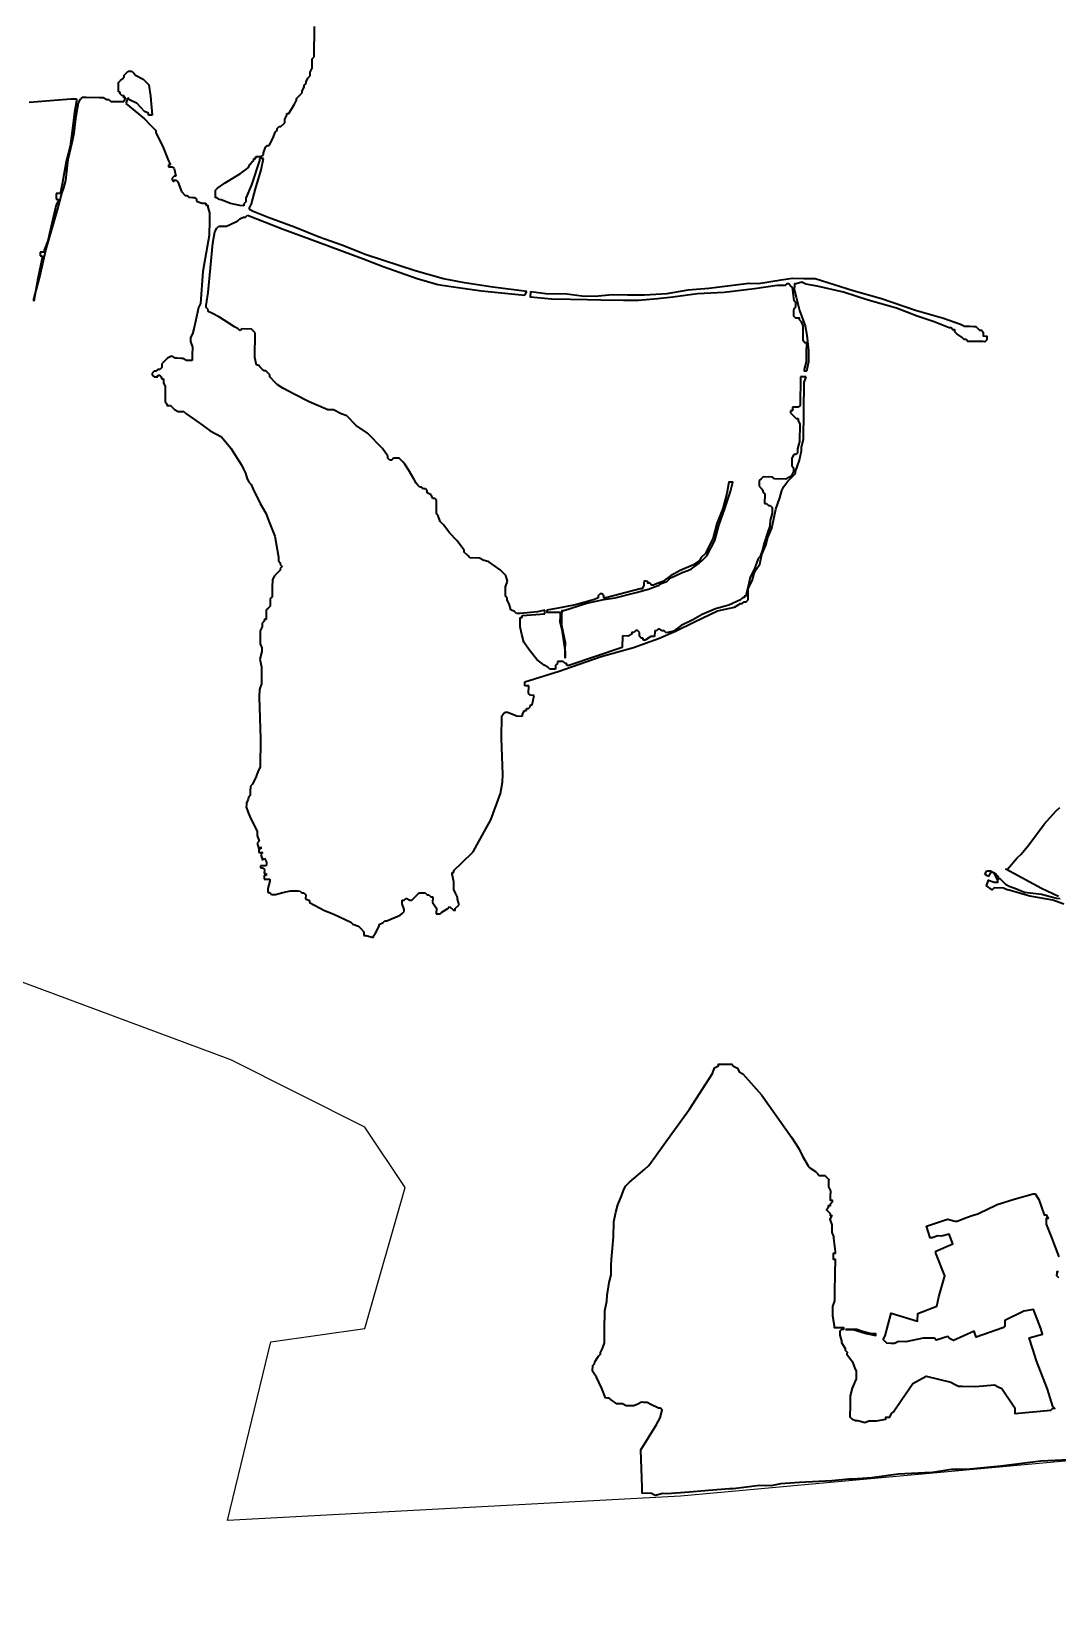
# Model space of a CAD drawing. Header units: metres. Extents: x 266208 to 280437, y 2124392 to 2131586.
# Drawn here: x 268657 to 270812, y 2125802 to 2129104 of the extents above; entities that cross this region are included whole.
import ezdxf

# ---------------------------------------------------------------- set-up
doc = ezdxf.new("R2010")
doc.units = ezdxf.units.M
doc.layers.add('HIGH TIDE LINE', color=7, linetype='Continuous', true_color=0xff00c5)
doc.layers.add('village', color=3, linetype='Continuous')

msp = doc.modelspace()

# ---------------------------------------------------------------- linework, layer by layer
at = {"layer": 'HIGH TIDE LINE', "lineweight": 35}
for p, q in [((269250.6, 2129050.1), (269251.5, 2129113.8)), ((269242.2, 2129018.4), (269246.3, 2129026.3)), ((269246.3, 2129026.3), (269246.6, 2129046.2)), ((269246.6, 2129046.2), (269250.6, 2129050.1)), ((268839.6, 2128988.4), (268839.7, 2128996.4)), ((268839.7, 2128996.4), (268843.7, 2129000.3)), ((268843.7, 2129000.3), (268847.7, 2129004.2)), ((268847.7, 2129004.2), (268851.8, 2129008.2)), ((268851.8, 2129012.1), (268859.9, 2129020)), ((268851.8, 2129008.2), (268851.8, 2129012.1)), ((268859.9, 2129020), (268863.9, 2129019.9)), ((268863.9, 2129019.9), (268867.9, 2129019.9)), ((268867.9, 2129019.9), (268871.8, 2129015.8)), ((268871.8, 2129015.8), (268875.7, 2129011.8)), ((268875.7, 2129011.8), (268891.5, 2129003.6)), ((268891.5, 2129003.6), (268895.5, 2128999.5)), ((268895.5, 2128999.5), (268899.4, 2128995.5)), ((268899.4, 2128995.5), (268903.3, 2128991.5)), ((269229.8, 2128990.7), (269233.9, 2128994.6)), ((269233.9, 2128998.6), (269238, 2129006.5)), ((269233.9, 2128994.6), (269233.9, 2128998.6)), ((269238, 2129006.5), (269242.1, 2129010.4)), ((269242.1, 2129010.4), (269242.2, 2129018.4)), ((268651.9, 2128955.3), (268695.8, 2128958.7)), ((268695.8, 2128958.7), (268739.6, 2128962)), ((268739.6, 2128962), (268743.6, 2128961.9)), ((268743.6, 2128961.9), (268747.6, 2128961.9)), ((268747.6, 2128961.9), (268751.6, 2128961.8)), ((268751.6, 2128961.8), (268751.5, 2128957.8)), ((268755.4, 2128953.8), (268759.5, 2128961.7)), ((268759.5, 2128961.7), (268763.6, 2128965.6)), ((268763.6, 2128965.6), (268771.5, 2128965.5)), ((268771.5, 2128965.5), (268799.4, 2128965.1)), ((268799.4, 2128965.1), (268807.4, 2128965)), ((268807.4, 2128965), (268815.3, 2128960.9)), ((268815.3, 2128960.9), (268819.2, 2128960.8)), ((268819.2, 2128960.8), (268823.2, 2128956.8)), ((268839.4, 2128980.5), (268839.5, 2128984.4)), ((268839.4, 2128976.5), (268839.4, 2128980.5)), ((268843.4, 2128976.4), (268839.4, 2128976.5)), ((268839.5, 2128984.4), (268839.6, 2128988.4)), ((268843.3, 2128972.4), (268843.4, 2128976.4)), ((268847.2, 2128968.4), (268843.3, 2128972.4)), ((268851.2, 2128968.3), (268847.2, 2128968.4)), ((268851, 2128956.4), (268855.1, 2128964.3)), ((268851.1, 2128964.4), (268851.2, 2128968.3)), ((268855.1, 2128964.3), (268851.1, 2128964.4)), ((268859.1, 2128964.2), (268855, 2128952.3)), ((268863, 2128960.2), (268859.1, 2128964.2)), ((268878.8, 2128952), (268863, 2128960.2)), ((268903.3, 2128991.5), (268906.9, 2128967.5)), ((268906.9, 2128967.5), (268910.3, 2128927.6)), ((269209.3, 2128951.2), (269213.4, 2128959.1)), ((269213.4, 2128959.1), (269213.5, 2128963)), ((269213.5, 2128963), (269217.5, 2128967)), ((269217.5, 2128967), (269221.6, 2128970.9)), ((269221.6, 2128970.9), (269225.6, 2128974.8)), ((269225.6, 2128974.8), (269225.7, 2128978.8)), ((269225.7, 2128978.8), (269229.8, 2128986.7)), ((269229.8, 2128986.7), (269229.8, 2128990.7)), ((268747.2, 2128934), (268742.6, 2128894.3)), ((268746.5, 2128890.2), (268751, 2128926)), ((268751.5, 2128957.8), (268747.2, 2128934)), ((268751, 2128926), (268755.4, 2128953.8)), ((268823.2, 2128956.8), (268839.1, 2128956.6)), ((268839.1, 2128956.6), (268843.1, 2128956.5)), ((268843.1, 2128956.5), (268847.1, 2128956.4)), ((268847.1, 2128956.4), (268851, 2128956.4)), ((268855, 2128952.3), (268874.6, 2128936.1)), ((268874.6, 2128936.1), (268894.3, 2128919.9)), ((268894.5, 2128935.8), (268878.8, 2128952)), ((268902.4, 2128931.7), (268894.5, 2128935.8)), ((268902.4, 2128927.8), (268902.4, 2128931.7)), ((268906.4, 2128927.7), (268902.4, 2128927.8)), ((268910.3, 2128927.6), (268906.4, 2128927.7)), ((269189, 2128919.6), (269193.1, 2128927.5)), ((269193.1, 2128927.5), (269193.1, 2128931.5)), ((269193.1, 2128931.5), (269197.1, 2128931.4)), ((269197.1, 2128931.4), (269209.3, 2128951.2)), ((268742.6, 2128894.3), (268738.2, 2128862.5)), ((268894.3, 2128919.9), (268906.1, 2128907.8)), ((268906.1, 2128907.8), (268910, 2128903.8)), ((268910, 2128903.8), (268917.8, 2128895.7)), ((268917.8, 2128895.7), (268917.8, 2128891.7)), ((269168.6, 2128892), (269172.7, 2128895.9)), ((269172.7, 2128899.9), (269176.8, 2128903.8)), ((269172.7, 2128895.9), (269172.7, 2128899.9)), ((269176.8, 2128903.8), (269180.8, 2128903.8)), ((269180.8, 2128903.8), (269188.8, 2128911.6)), ((269188.8, 2128911.6), (269189, 2128919.6)), ((268738.2, 2128862.5), (268729.7, 2128830.7)), ((268733.8, 2128834.6), (268742.3, 2128870.4)), ((268742.3, 2128870.4), (268746.5, 2128890.2)), ((268917.8, 2128891.7), (268933.2, 2128859.6)), ((268933.2, 2128859.6), (268944.8, 2128831.6)), ((269144.1, 2128848.6), (269148.3, 2128860.4)), ((269148.3, 2128860.4), (269152.3, 2128864.4)), ((269152.3, 2128864.4), (269156.3, 2128864.3)), ((269156.3, 2128864.3), (269164.5, 2128880.1)), ((269164.5, 2128880.1), (269168.6, 2128892)), ((268729.7, 2128830.7), (268721.1, 2128783.1)), ((268729.2, 2128790.9), (268733.8, 2128834.6)), ((268944.8, 2128831.6), (268948.6, 2128823.5)), ((269115.9, 2128825.1), (269119.9, 2128829)), ((269135.9, 2128832.7), (269119.2, 2128781.2)), ((269119.9, 2128829), (269124, 2128832.9)), ((269124, 2128832.9), (269124, 2128836.9)), ((269124, 2128836.9), (269128, 2128836.8)), ((269128, 2128836.8), (269128.1, 2128840.8)), ((269128.1, 2128840.8), (269140, 2128840.7)), ((269136, 2128836.7), (269135.9, 2128832.7)), ((269143.9, 2128836.6), (269136, 2128836.7)), ((269139.6, 2128812.8), (269143.9, 2128836.6)), ((269140, 2128840.7), (269144.1, 2128844.6)), ((269144.1, 2128844.6), (269144.1, 2128848.6)), ((268944.7, 2128823.6), (268944.6, 2128819.6)), ((268944.6, 2128819.6), (268952.6, 2128819.5)), ((268948.6, 2128823.5), (268944.7, 2128823.6)), ((268956.3, 2128799.5), (268952.2, 2128795.6)), ((268952.2, 2128795.6), (268952.2, 2128791.6)), ((268952.6, 2128819.5), (268956.5, 2128815.5)), ((268960.2, 2128799.5), (268956.3, 2128799.5)), ((268956.5, 2128815.5), (268960.2, 2128799.5)), ((269063.6, 2128786), (269095.7, 2128805.5)), ((269095.7, 2128805.5), (269111.8, 2128817.2)), ((269111.8, 2128817.2), (269115.9, 2128825.1)), ((269127.1, 2128773.1), (269139.6, 2128812.8)), ((268712.8, 2128763.3), (268708.8, 2128763.3)), ((268708.8, 2128763.3), (268708.8, 2128759.3)), ((268712.4, 2128731.4), (268720.8, 2128763.1)), ((268716.8, 2128763.2), (268712.8, 2128763.3)), ((268721.1, 2128783.1), (268716.8, 2128763.2)), ((268720.8, 2128763.1), (268724.9, 2128775)), ((268724.9, 2128775), (268729.2, 2128790.9)), ((268952.2, 2128791.6), (268956.1, 2128787.6)), ((268956.1, 2128787.6), (268956.1, 2128791.6)), ((268956.1, 2128791.6), (268960.1, 2128791.5)), ((268960.1, 2128791.5), (268964, 2128787.5)), ((268964, 2128787.5), (268971.7, 2128767.4)), ((268971.7, 2128767.4), (268979.6, 2128759.4)), ((269043.2, 2128754.5), (269043.4, 2128770.4)), ((269043.4, 2128770.4), (269047.5, 2128774.3)), ((269047.5, 2128774.3), (269063.6, 2128786)), ((269119.2, 2128781.2), (269106.9, 2128753.5)), ((269118.7, 2128741.4), (269127.1, 2128773.1)), ((268687.2, 2128644.2), (268712.4, 2128731.4)), ((268708.5, 2128739.4), (268700, 2128703.7)), ((268712.6, 2128747.3), (268708.5, 2128739.4)), ((268708.8, 2128759.3), (268708.7, 2128755.4)), ((268708.7, 2128755.4), (268708.7, 2128751.4)), ((268708.7, 2128751.4), (268712.6, 2128751.3)), ((268712.6, 2128751.3), (268712.6, 2128747.3)), ((268979.6, 2128759.4), (268983.5, 2128759.3)), ((268983.5, 2128759.3), (268987.5, 2128755.3)), ((268987.5, 2128755.3), (268995.4, 2128755.1)), ((268995.4, 2128755.1), (268999.4, 2128755.1)), ((268999.4, 2128755.1), (269003.3, 2128751.1)), ((269003.3, 2128751.1), (269003.3, 2128747.1)), ((269003.3, 2128747.1), (269015.2, 2128742.9)), ((269015.2, 2128742.9), (269019.1, 2128742.9)), ((269019.1, 2128742.9), (269023.1, 2128742.8)), ((269023.1, 2128742.8), (269023.1, 2128738.8)), ((269023.1, 2128738.8), (269027, 2128738.8)), ((269027, 2128738.8), (269027, 2128734.8)), ((269027, 2128734.8), (269030.8, 2128722.8)), ((269047.2, 2128754.4), (269043.2, 2128754.5)), ((269051.1, 2128750.4), (269047.2, 2128754.4)), ((269055.1, 2128750.3), (269051.1, 2128750.4)), ((269074.9, 2128742), (269055.1, 2128750.3)), ((269094.7, 2128737.8), (269074.9, 2128742)), ((269102.7, 2128737.7), (269094.7, 2128737.8)), ((269106.8, 2128745.6), (269102.7, 2128741.6)), ((269102.7, 2128741.6), (269102.7, 2128737.7)), ((269106.9, 2128753.5), (269106.8, 2128745.6)), ((269114.5, 2128729.5), (269114.6, 2128733.5)), ((269122.4, 2128725.4), (269114.5, 2128729.5)), ((269114.6, 2128733.5), (269118.7, 2128741.4)), ((268700, 2128703.7), (268691.5, 2128664)), ((269030.6, 2128706.8), (269030.1, 2128675)), ((269030.8, 2128722.8), (269030.6, 2128706.8)), ((269046.2, 2128690.7), (269050.3, 2128694.6)), ((269050.3, 2128694.6), (269066.2, 2128694.4)), ((269066.2, 2128694.4), (269074.2, 2128698.2)), ((269074.2, 2128698.2), (269090.3, 2128706)), ((269090.3, 2128706), (269094.3, 2128709.9)), ((269094.3, 2128709.9), (269102.3, 2128713.8)), ((269102.3, 2128713.8), (269106.3, 2128713.7)), ((269106.3, 2128713.7), (269110.3, 2128717.6)), ((269110.3, 2128717.6), (269185.6, 2128688.6)), ((269154.1, 2128713), (269122.4, 2128725.4)), ((269209.5, 2128692.3), (269154.1, 2128713)), ((268691.5, 2128664), (268683.2, 2128644.2)), ((269030.1, 2128675), (269021.4, 2128627.3)), ((269037.8, 2128658.9), (269042.1, 2128682.8)), ((269042.1, 2128682.8), (269046.2, 2128690.7)), ((269185.6, 2128688.6), (269241, 2128667.9)), ((269261, 2128671.6), (269209.5, 2128692.3)), ((269241, 2128667.9), (269351.9, 2128626.5)), ((269308.5, 2128655), (269261, 2128671.6)), ((268674.4, 2128588.6), (268687.2, 2128644.2)), ((268675.2, 2128640.4), (268675.1, 2128636.4)), ((268675.1, 2128636.4), (268675.1, 2128632.4)), ((268675.1, 2128632.4), (268679.1, 2128632.3)), ((268679.2, 2128640.3), (268675.2, 2128640.4)), ((268679, 2128628.3), (268678.9, 2128624.4)), ((268679.1, 2128632.3), (268679, 2128628.3)), ((268683.1, 2128640.2), (268679.2, 2128640.3)), ((268683.2, 2128644.2), (268683.1, 2128640.2)), ((269028.3, 2128555.5), (269037.8, 2128658.9)), ((269360, 2128634.3), (269308.5, 2128655)), ((269463, 2128601), (269360, 2128634.3)), ((268678.9, 2128624.4), (268670.4, 2128584.7)), ((269017, 2128599.5), (269012.1, 2128531.9)), ((269021.4, 2128627.3), (269017, 2128599.5)), ((269351.9, 2128626.5), (269395.5, 2128609.9)), ((269395.5, 2128609.9), (269431.1, 2128597.4)), ((269431.1, 2128597.4), (269466.8, 2128585)), ((269522.5, 2128584.2), (269463, 2128601)), ((268661.8, 2128541), (268674.4, 2128588.6)), ((268670.4, 2128584.7), (268666.1, 2128560.8)), ((269466.8, 2128585), (269510.4, 2128572.4)), ((269510.4, 2128572.4), (269538.2, 2128568)), ((269566.2, 2128575.6), (269522.5, 2128584.2)), ((269538.2, 2128568), (269601.8, 2128559.1)), ((269625.8, 2128566.7), (269566.2, 2128575.6)), ((269697.3, 2128557.7), (269625.8, 2128566.7)), ((268666.1, 2128560.8), (268661.7, 2128537)), ((268661.7, 2128537), (268661.8, 2128541)), ((269012.1, 2128531.9), (269008, 2128524)), ((269024, 2128527.7), (269028.3, 2128555.5)), ((269601.8, 2128559.1), (269693.2, 2128549.8)), ((269693.2, 2128549.8), (269697.3, 2128557.7)), ((269008, 2128524), (268999.4, 2128484.3)), ((269023.9, 2128523.7), (269024, 2128527.7)), ((269027.8, 2128519.7), (269023.9, 2128523.7)), ((269027.8, 2128515.7), (269027.8, 2128519.7)), ((269035.7, 2128511.6), (269027.8, 2128515.7)), ((269051.5, 2128503.4), (269035.7, 2128511.6)), ((269083, 2128483.1), (269051.5, 2128503.4)), ((268995.2, 2128468.4), (268991.1, 2128460.5)), ((268999.4, 2128484.3), (268995.2, 2128468.4)), ((269090.9, 2128479), (269083, 2128483.1)), ((269094.9, 2128474.9), (269090.9, 2128479)), ((269098.9, 2128478.8), (269094.9, 2128474.9)), ((269118.8, 2128478.5), (269098.9, 2128478.8)), ((269122.7, 2128474.5), (269118.8, 2128478.5)), ((269126.6, 2128470.5), (269122.7, 2128474.5)), ((269125.9, 2128418.7), (269126.6, 2128470.5)), ((268991.1, 2128460.5), (268991, 2128452.5)), ((268991, 2128452.5), (268994.8, 2128440.5)), ((268994.8, 2128440.5), (268994.6, 2128424.6)), ((268930.5, 2128397.7), (268926.4, 2128393.7)), ((268930.6, 2128405.6), (268930.5, 2128397.7)), ((268934.6, 2128409.6), (268930.6, 2128405.6)), ((268938.7, 2128413.5), (268934.6, 2128409.6)), ((268942.7, 2128417.4), (268938.7, 2128413.5)), ((268950.7, 2128421.3), (268942.7, 2128417.4)), ((268958.6, 2128417.2), (268950.7, 2128421.3)), ((268962.6, 2128417.1), (268958.6, 2128417.2)), ((268970.6, 2128417), (268962.6, 2128417.1)), ((268974.5, 2128416.9), (268970.6, 2128417)), ((268982.5, 2128412.8), (268974.5, 2128416.9)), ((268990.4, 2128412.7), (268982.5, 2128412.8)), ((268994.4, 2128412.7), (268990.4, 2128412.7)), ((268994.5, 2128416.6), (268994.4, 2128412.7)), ((268994.6, 2128424.6), (268994.5, 2128416.6)), ((269129.6, 2128402.7), (269125.9, 2128418.7)), ((269133.6, 2128402.7), (269129.6, 2128402.7)), ((269137.5, 2128398.6), (269133.6, 2128402.7)), ((269141.5, 2128394.6), (269137.5, 2128398.6)), ((268910.4, 2128386), (268910.3, 2128382)), ((268910.3, 2128382), (268914.3, 2128378)), ((268914.4, 2128389.9), (268910.4, 2128386)), ((268914.3, 2128378), (268918.2, 2128377.9)), ((268918.4, 2128389.9), (268914.4, 2128389.9)), ((268918.2, 2128377.9), (268922.2, 2128377.9)), ((268922.4, 2128393.8), (268918.4, 2128389.9)), ((268922.2, 2128377.9), (268922.3, 2128381.9)), ((268922.3, 2128381.9), (268926.3, 2128381.8)), ((268926.4, 2128393.7), (268922.4, 2128393.8)), ((268926.3, 2128381.8), (268930.2, 2128377.8)), ((268930.2, 2128377.8), (268930.1, 2128373.8)), ((268930.1, 2128373.8), (268934.1, 2128373.7)), ((268934.1, 2128373.7), (268934, 2128365.8)), ((268934, 2128365.8), (268937.8, 2128357.7)), ((269145.4, 2128390.5), (269141.5, 2128394.6)), ((269149.4, 2128390.5), (269145.4, 2128390.5)), ((269153.3, 2128386.4), (269149.4, 2128390.5)), ((269157.2, 2128382.4), (269153.3, 2128386.4)), ((269157.2, 2128378.4), (269157.2, 2128382.4)), ((269168.9, 2128366.3), (269157.2, 2128378.4)), ((269172.8, 2128362.3), (269168.9, 2128366.3)), ((270272.1, 2128378.1), (270271.2, 2128318.3)), ((270284, 2128377.9), (270272.1, 2128378.1)), ((270278.1, 2128246.5), (270279.9, 2128366)), ((270279.9, 2128366), (270284, 2128377.9)), ((268937.7, 2128345.8), (268937.4, 2128329.9)), ((268937.8, 2128357.7), (268937.7, 2128345.8)), ((269184.7, 2128354.1), (269172.8, 2128362.3)), ((269208.4, 2128341.8), (269184.7, 2128354.1)), ((269240, 2128325.4), (269208.4, 2128341.8)), ((268937.4, 2128329.9), (268937.4, 2128325.9)), ((268937.4, 2128325.9), (268941.3, 2128321.8)), ((268941.3, 2128321.8), (268941.2, 2128317.9)), ((268941.2, 2128317.9), (268949.2, 2128317.7)), ((268949.2, 2128317.7), (268957.1, 2128309.7)), ((268957.1, 2128309.7), (268965, 2128305.6)), ((268965, 2128305.6), (268968.9, 2128305.5)), ((268968.9, 2128305.5), (268976.9, 2128305.4)), ((268976.9, 2128305.4), (268980.8, 2128301.3)), ((268980.8, 2128301.3), (269004.5, 2128285.1)), ((269279.6, 2128308.9), (269240, 2128325.4)), ((269291.5, 2128308.8), (269279.6, 2128308.9)), ((269307.3, 2128300.6), (269291.5, 2128308.8)), ((269319.2, 2128296.4), (269307.3, 2128300.6)), ((270255.1, 2128306.6), (270251.1, 2128306.7)), ((270251.1, 2128306.7), (270251.1, 2128302.7)), ((270251.1, 2128302.7), (270255, 2128298.7)), ((270255, 2128298.7), (270258.9, 2128294.6)), ((270255.2, 2128314.6), (270255.1, 2128306.6)), ((270267.2, 2128314.4), (270255.2, 2128314.6)), ((270271.2, 2128318.3), (270267.2, 2128314.4)), ((269004.5, 2128285.1), (269016.3, 2128276.9)), ((269016.3, 2128276.9), (269032.1, 2128264.8)), ((269338.8, 2128276.2), (269319.2, 2128296.4)), ((269362.5, 2128259.9), (269338.8, 2128276.2)), ((270258.9, 2128294.6), (270262.9, 2128290.6)), ((270262.9, 2128290.6), (270266.8, 2128290.5)), ((270266.8, 2128290.5), (270266.8, 2128286.5)), ((270266.8, 2128286.5), (270270.6, 2128278.5)), ((270270.6, 2128278.5), (270270.1, 2128242.7)), ((269032.1, 2128264.8), (269055.8, 2128252.5)), ((269055.8, 2128252.5), (269075.3, 2128228.3)), ((269393.9, 2128227.6), (269362.5, 2128259.9)), ((270270.1, 2128242.7), (270265.9, 2128226.8)), ((270273.9, 2128230.7), (270278.1, 2128246.5)), ((269075.3, 2128228.3), (269098.7, 2128192.1)), ((269405.6, 2128211.5), (269393.9, 2128227.6)), ((269405.5, 2128207.5), (269405.6, 2128211.5)), ((269409.4, 2128203.5), (269405.5, 2128207.5)), ((269413.4, 2128203.4), (269409.4, 2128203.5)), ((269417.5, 2128207.3), (269413.4, 2128203.4)), ((269429.4, 2128207.2), (269417.5, 2128207.3)), ((269437.3, 2128199.1), (269429.4, 2128207.2)), ((269441.2, 2128195.1), (269437.3, 2128199.1)), ((270253.7, 2128207.1), (270253.4, 2128191.1)), ((270257.8, 2128215), (270253.7, 2128207.1)), ((270261.7, 2128214.9), (270257.8, 2128215)), ((270261.2, 2128179.1), (270269.5, 2128202.9)), ((270265.8, 2128218.8), (270261.7, 2128214.9)), ((270265.9, 2128226.8), (270265.8, 2128218.8)), ((270269.5, 2128202.9), (270273.8, 2128222.7)), ((270273.8, 2128222.7), (270273.9, 2128230.7)), ((269098.7, 2128192.1), (269102.5, 2128184.1)), ((269102.5, 2128184.1), (269106.4, 2128176.1)), ((269106.4, 2128176.1), (269110.2, 2128164)), ((269449, 2128183), (269441.2, 2128195.1)), ((269460.6, 2128162.9), (269449, 2128183)), ((270193.4, 2128168.1), (270189.3, 2128164.2)), ((270213.3, 2128167.8), (270193.4, 2128168.1)), ((270217.2, 2128163.8), (270213.3, 2128167.8)), ((270249.1, 2128167.3), (270241.1, 2128163.4)), ((270245, 2128159.4), (270261.2, 2128175.1)), ((270253.1, 2128171.2), (270249.1, 2128167.3)), ((270257.2, 2128179.1), (270253.1, 2128171.2)), ((270253.4, 2128191.1), (270257.4, 2128187.1)), ((270257.4, 2128187.1), (270257.2, 2128179.1)), ((270261.2, 2128175.1), (270261.2, 2128179.1)), ((269110.2, 2128164), (269114.1, 2128156)), ((269114.1, 2128156), (269118, 2128152)), ((269118, 2128152), (269121.9, 2128144)), ((269121.9, 2128144), (269137.3, 2128111.9)), ((269464.5, 2128154.9), (269460.6, 2128162.9)), ((269468.4, 2128150.8), (269464.5, 2128154.9)), ((269472.3, 2128146.8), (269468.4, 2128150.8)), ((269476.3, 2128146.7), (269472.3, 2128146.8)), ((269480.2, 2128142.7), (269476.3, 2128146.7)), ((269484.2, 2128142.7), (269480.2, 2128142.7)), ((269488.1, 2128138.6), (269484.2, 2128142.7)), ((269488.1, 2128134.6), (269488.1, 2128138.6)), ((269496, 2128130.5), (269488.1, 2128134.6)), ((270185.3, 2128160.3), (270185.1, 2128148.3)), ((270185.1, 2128148.3), (270189, 2128144.3)), ((270189.3, 2128164.2), (270185.3, 2128160.3)), ((270189, 2128144.3), (270193, 2128140.3)), ((270193, 2128140.3), (270192.9, 2128136.3)), ((270192.9, 2128136.3), (270196.8, 2128132.2)), ((270241.1, 2128163.4), (270217.2, 2128163.8)), ((270228.6, 2128123.8), (270232.8, 2128139.7)), ((270232.8, 2128139.7), (270236.9, 2128147.6)), ((270236.9, 2128147.6), (270245, 2128159.4)), ((269137.3, 2128111.9), (269149, 2128091.8)), ((269499.8, 2128122.5), (269496, 2128130.5)), ((269503.8, 2128122.5), (269499.8, 2128122.5)), ((269507.7, 2128118.4), (269503.8, 2128122.5)), ((269507.3, 2128090.5), (269507.7, 2128118.4)), ((270196.8, 2128132.2), (270196.5, 2128112.3)), ((270196.5, 2128112.3), (270200.5, 2128112.3)), ((270200.5, 2128112.3), (270204.4, 2128108.2)), ((270204.4, 2128108.2), (270208.4, 2128108.2)), ((270208.4, 2128108.2), (270212.3, 2128104.1)), ((270212.3, 2128104.1), (270212.2, 2128092.2)), ((270220.2, 2128100), (270228.6, 2128123.8)), ((269149, 2128091.8), (269156.7, 2128071.8)), ((269156.7, 2128071.8), (269168.2, 2128043.7)), ((269511.3, 2128086.5), (269507.3, 2128090.5)), ((269515.1, 2128074.5), (269511.3, 2128086.5)), ((269522.9, 2128066.4), (269515.1, 2128074.5)), ((270208, 2128076.3), (270207.8, 2128064.4)), ((270212.2, 2128092.2), (270208, 2128076.3)), ((270211.7, 2128060.3), (270216, 2128080.2)), ((270216, 2128080.2), (270220.2, 2128100)), ((269168.2, 2128043.7), (269175.5, 2127999.8)), ((269534.6, 2128050.3), (269522.9, 2128066.4)), ((269550.3, 2128034.2), (269534.6, 2128050.3)), ((269565.9, 2128014), (269550.3, 2128034.2)), ((270203.6, 2128052.5), (270195.3, 2128028.7)), ((270199.2, 2128024.7), (270203.4, 2128040.5)), ((270203.4, 2128040.5), (270211.7, 2128060.3)), ((270207.8, 2128064.4), (270203.6, 2128052.5)), ((269565.9, 2128010), (269565.9, 2128014)), ((269573.7, 2128002), (269565.9, 2128010)), ((269577.7, 2127997.9), (269573.7, 2128002)), ((270186.7, 2127985), (270191, 2128004.9)), ((270191.1, 2128012.8), (270186.9, 2128001)), ((270191, 2128004.9), (270199.2, 2128024.7)), ((270195.3, 2128028.7), (270191.1, 2128012.8)), ((269175, 2127968), (269171, 2127964)), ((269179.1, 2127971.9), (269175, 2127968)), ((269175.5, 2127999.8), (269175.4, 2127991.8)), ((269175.4, 2127991.8), (269179.3, 2127987.8)), ((269183.2, 2127979.8), (269179.1, 2127975.9)), ((269179.1, 2127975.9), (269179.1, 2127971.9)), ((269179.3, 2127987.8), (269179.3, 2127983.8)), ((269179.3, 2127983.8), (269183.2, 2127979.8)), ((269597.6, 2127997.6), (269577.7, 2127997.9)), ((269605.5, 2127993.5), (269597.6, 2127997.6)), ((269617.4, 2127989.4), (269605.5, 2127993.5)), ((269641, 2127973.1), (269617.4, 2127989.4)), ((269648.9, 2127965), (269641, 2127973.1)), ((270174.6, 2127973.3), (270166.4, 2127957.4)), ((270174.5, 2127965.3), (270178.6, 2127973.2)), ((270178.7, 2127985.1), (270174.6, 2127973.3)), ((270178.6, 2127973.2), (270186.7, 2127985)), ((270182.9, 2127997), (270178.7, 2127985.1)), ((270186.9, 2128001), (270182.9, 2127997)), ((269162.7, 2127940.3), (269162.5, 2127924.3)), ((269162.8, 2127948.2), (269162.7, 2127940.3)), ((269162.9, 2127952.2), (269162.8, 2127948.2)), ((269167, 2127960.1), (269162.9, 2127952.2)), ((269171, 2127964), (269167, 2127960.1)), ((269652.8, 2127961), (269648.9, 2127965)), ((269652.1, 2127917.2), (269652.4, 2127937.1)), ((269652.4, 2127937.1), (269656.6, 2127949)), ((269656.6, 2127949), (269652.8, 2127961)), ((270162.1, 2127937.6), (270157.9, 2127921.7)), ((270166.4, 2127957.4), (270162.1, 2127937.6)), ((270162.1, 2127933.6), (270170.3, 2127949.4)), ((270170.3, 2127949.4), (270174.5, 2127965.3)), ((269158.2, 2127904.5), (269158.1, 2127900.5)), ((269158.3, 2127912.4), (269158.2, 2127908.5)), ((269158.2, 2127908.5), (269158.2, 2127904.5)), ((269162.3, 2127916.4), (269158.3, 2127912.4)), ((269162.5, 2127924.3), (269162.3, 2127916.4)), ((269656.1, 2127913.1), (269652.1, 2127917.2)), ((269656, 2127909.2), (269656.1, 2127913.1)), ((269659.9, 2127901.1), (269656, 2127909.2)), ((270145.8, 2127910), (270121.7, 2127898.4)), ((270133.6, 2127894.2), (270145.7, 2127902)), ((270145.7, 2127902), (270149.7, 2127901.9)), ((270149.8, 2127913.9), (270145.8, 2127910)), ((270149.7, 2127901.9), (270153.7, 2127905.9)), ((270153.8, 2127913.8), (270149.8, 2127913.9)), ((270153.7, 2127905.9), (270157.7, 2127905.8)), ((270153.9, 2127917.8), (270153.8, 2127913.8)), ((270157.9, 2127917.7), (270153.9, 2127917.8)), ((270157.7, 2127905.8), (270161.7, 2127909.7)), ((270157.9, 2127921.7), (270157.9, 2127917.7)), ((270161.7, 2127909.7), (270162.1, 2127933.6)), ((269149.8, 2127872.7), (269149.7, 2127868.8)), ((269149.9, 2127880.7), (269149.8, 2127876.7)), ((269149.8, 2127876.7), (269149.8, 2127872.7)), ((269150, 2127888.7), (269149.9, 2127880.7)), ((269154, 2127892.6), (269150, 2127888.7)), ((269158.1, 2127896.5), (269154, 2127892.6)), ((269158.1, 2127900.5), (269158.1, 2127896.5)), ((269663.7, 2127889.1), (269659.9, 2127901.1)), ((269671.6, 2127885), (269663.7, 2127889.1)), ((269675.5, 2127881), (269671.6, 2127885)), ((269683.5, 2127880.9), (269675.5, 2127881)), ((269683.1, 2127853), (269683.3, 2127872.9)), ((269683.3, 2127872.9), (269687.3, 2127872.8)), ((269719.3, 2127884.3), (269683.5, 2127880.9)), ((269687.3, 2127872.8), (269687.4, 2127876.8)), ((269687.4, 2127876.8), (269735.2, 2127880.1)), ((269735.3, 2127888.1), (269719.3, 2127884.3)), ((269735.2, 2127880.1), (269735.3, 2127888.1)), ((270065.7, 2127879.3), (270045.6, 2127867.6)), ((270049.5, 2127863.6), (270065.6, 2127871.3)), ((270065.6, 2127871.3), (270081.6, 2127879)), ((270093.7, 2127890.8), (270065.7, 2127879.3)), ((270081.6, 2127879), (270097.7, 2127886.8)), ((270121.7, 2127898.4), (270093.7, 2127890.8)), ((270097.7, 2127886.8), (270113.7, 2127890.5)), ((270113.7, 2127890.5), (270133.6, 2127894.2)), ((269137.3, 2127837.1), (269137.2, 2127833.1)), ((269137.4, 2127845), (269137.3, 2127837.1)), ((269141.5, 2127853), (269137.4, 2127845)), ((269141.6, 2127860.9), (269141.5, 2127853)), ((269145.7, 2127864.8), (269141.6, 2127860.9)), ((269149.7, 2127868.8), (269145.7, 2127868.8)), ((269145.7, 2127868.8), (269145.7, 2127864.8)), ((269686.8, 2127837), (269683.1, 2127853)), ((269690.6, 2127821), (269686.8, 2127837)), ((269917.8, 2127837.6), (269909.7, 2127833.8)), ((269921.8, 2127841.5), (269917.8, 2127841.6)), ((269917.8, 2127841.6), (269917.8, 2127837.6)), ((269925.8, 2127845.5), (269921.8, 2127841.5)), ((269929.8, 2127845.4), (269925.8, 2127845.5)), ((269933.7, 2127841.4), (269929.8, 2127845.4)), ((269933.6, 2127833.4), (269933.7, 2127841.4)), ((269965.7, 2127844.9), (269965.5, 2127832.9)), ((269969.6, 2127844.8), (269965.7, 2127844.9)), ((269973.7, 2127848.8), (269969.6, 2127844.8)), ((269973.4, 2127828.8), (270009.4, 2127844.2)), ((269981.6, 2127844.7), (269973.7, 2127848.8)), ((269985.6, 2127844.6), (269981.6, 2127844.7)), ((269989.5, 2127840.6), (269985.6, 2127844.6)), ((270005.5, 2127844.3), (269989.5, 2127840.6)), ((270021.6, 2127856), (270005.5, 2127844.3)), ((270009.4, 2127844.2), (270049.5, 2127863.6)), ((270045.6, 2127867.6), (270021.6, 2127856)), ((269137.2, 2127833.1), (269137, 2127817.2)), ((269137, 2127817.2), (269140.9, 2127809.2)), ((269140.9, 2127809.2), (269140.8, 2127801.2)), ((269702.3, 2127804.9), (269690.6, 2127821)), ((269717.9, 2127784.8), (269702.3, 2127804.9)), ((269897.5, 2127810), (269841.4, 2127790.9)), ((269853.4, 2127790.8), (269921.3, 2127809.7)), ((269897.8, 2127833.9), (269897.5, 2127810)), ((269909.7, 2127833.8), (269897.8, 2127833.9)), ((269921.3, 2127809.7), (269973.4, 2127828.8)), ((269937.6, 2127829.4), (269933.6, 2127833.4)), ((269941.5, 2127829.3), (269937.6, 2127829.4)), ((269941.5, 2127825.3), (269941.5, 2127829.3)), ((269945.5, 2127825.3), (269941.5, 2127825.3)), ((269957.5, 2127833.1), (269945.5, 2127825.3)), ((269965.5, 2127832.9), (269957.5, 2127833.1)), ((269140.8, 2127801.2), (269136.5, 2127785.3)), ((269136.5, 2127785.3), (269140.3, 2127769.3)), ((269733.6, 2127772.6), (269717.9, 2127784.8)), ((269741.5, 2127768.5), (269733.6, 2127772.6)), ((269757.5, 2127772.3), (269757.4, 2127764.3)), ((269761.6, 2127776.2), (269757.5, 2127772.3)), ((269773.6, 2127780), (269761.6, 2127780.2)), ((269761.6, 2127780.2), (269761.6, 2127776.2)), ((269777.5, 2127775.9), (269773.6, 2127780)), ((269777.3, 2127764), (269853.4, 2127790.8)), ((269781.5, 2127775.9), (269777.5, 2127775.9)), ((269781.4, 2127771.9), (269781.5, 2127775.9)), ((269785.4, 2127771.9), (269781.4, 2127771.9)), ((269841.4, 2127790.9), (269785.4, 2127771.9)), ((269139.9, 2127745.4), (269139.8, 2127733.5)), ((269140.1, 2127753.4), (269139.9, 2127745.4)), ((269140.3, 2127769.3), (269140.1, 2127753.4)), ((269693.2, 2127729.4), (269693.3, 2127737.4)), ((269693.3, 2127737.4), (269765.3, 2127760.2)), ((269745.5, 2127764.5), (269741.5, 2127768.5)), ((269757.4, 2127764.3), (269745.5, 2127764.5)), ((269765.3, 2127760.2), (269777.3, 2127764)), ((269135.6, 2127721.6), (269135.4, 2127705.7)), ((269135.4, 2127705.7), (269138.1, 2127618)), ((269139.8, 2127733.5), (269135.6, 2127721.6)), ((269701.2, 2127729.3), (269693.2, 2127729.4)), ((269700.9, 2127713.3), (269701.2, 2127729.3)), ((269704.8, 2127709.3), (269700.9, 2127713.3)), ((269712.8, 2127709.2), (269704.8, 2127709.3)), ((269708.5, 2127689.3), (269712.8, 2127709.2)), ((269648.5, 2127670.3), (269652.6, 2127674.2)), ((269652.6, 2127674.2), (269656.5, 2127674.2)), ((269656.5, 2127674.2), (269676.3, 2127665.9)), ((269688.3, 2127669.7), (269692.4, 2127677.6)), ((269692.4, 2127677.6), (269696.4, 2127677.6)), ((269696.4, 2127677.6), (269696.5, 2127681.6)), ((269696.5, 2127681.6), (269700.5, 2127681.5)), ((269700.5, 2127681.5), (269704.5, 2127685.4)), ((269704.5, 2127685.4), (269704.6, 2127689.4)), ((269704.6, 2127689.4), (269708.5, 2127689.3)), ((269643.8, 2127618.6), (269644.5, 2127666.4)), ((269644.5, 2127666.4), (269648.5, 2127670.3)), ((269676.3, 2127665.9), (269688.3, 2127665.7)), ((269688.3, 2127665.7), (269688.3, 2127669.7)), ((269138.1, 2127618), (269137.2, 2127558.3)), ((269646.7, 2127542.9), (269643.8, 2127618.6)), ((269133.1, 2127550.4), (269128.9, 2127538.5)), ((269137.2, 2127558.3), (269133.1, 2127550.4)), ((269646.4, 2127527), (269646.7, 2127542.9)), ((269116.7, 2127518.8), (269116.5, 2127506.8)), ((269116.5, 2127506.8), (269116.5, 2127502.9)), ((269120.8, 2127522.7), (269116.7, 2127518.8)), ((269128.9, 2127538.5), (269120.8, 2127522.7)), ((269642.1, 2127503.1), (269646.4, 2127527)), ((269108.2, 2127479.1), (269108.1, 2127475.1)), ((269108.1, 2127475.1), (269111.9, 2127463.1)), ((269112.3, 2127491), (269108.2, 2127483.1)), ((269108.2, 2127483.1), (269108.2, 2127479.1)), ((269112.4, 2127494.9), (269112.3, 2127491)), ((269116.4, 2127498.9), (269112.4, 2127494.9)), ((269116.5, 2127502.9), (269116.4, 2127498.9)), ((269621.4, 2127447.7), (269642.1, 2127503.1)), ((269111.9, 2127463.1), (269115.8, 2127455.1)), ((269115.8, 2127455.1), (269123.5, 2127439)), ((269592.8, 2127396.3), (269621.4, 2127447.7)), ((269123.5, 2127439), (269127.4, 2127431)), ((269127.4, 2127431), (269131.2, 2127423)), ((269131.2, 2127423), (269131.1, 2127415)), ((269131.1, 2127415), (269134.9, 2127403)), ((269134.9, 2127403), (269130.9, 2127399.1)), ((269130.9, 2127399.1), (269134.7, 2127387.1)), ((269134.7, 2127387.1), (269134.6, 2127379.1)), ((269134.6, 2127379.1), (269142.5, 2127379)), ((269134.7, 2127387.1), (269138.7, 2127391)), ((269138.7, 2127387), (269134.7, 2127387.1)), ((269142.5, 2127379), (269138.5, 2127375.1)), ((269138.5, 2127375.1), (269142.3, 2127363.1)), ((269138.7, 2127391), (269138.7, 2127387)), ((269576.5, 2127372.7), (269580.5, 2127376.6)), ((269580.5, 2127376.6), (269584.6, 2127380.5)), ((269584.6, 2127380.5), (269588.7, 2127388.4)), ((269588.7, 2127388.4), (269592.8, 2127396.3)), ((269138.2, 2127351.2), (269138.1, 2127347.2)), ((269138.1, 2127347.2), (269142.1, 2127347.2)), ((269146.1, 2127351.1), (269138.2, 2127351.2)), ((269142.1, 2127347.2), (269146, 2127343.1)), ((269142.3, 2127363.1), (269146.4, 2127367)), ((269146, 2127343.1), (269145.9, 2127335.2)), ((269150.1, 2127351), (269146.1, 2127351.1)), ((269146.4, 2127367), (269150.2, 2127359)), ((269150.2, 2127355), (269150.1, 2127351)), ((269150.2, 2127359), (269150.2, 2127355)), ((269544.1, 2127337.3), (269544.2, 2127341.3)), ((269544.2, 2127341.3), (269548.2, 2127345.2)), ((269548.2, 2127345.2), (269556.3, 2127353)), ((269556.3, 2127353), (269568.4, 2127364.8)), ((269568.4, 2127364.8), (269576.5, 2127372.7)), ((270659, 2127332.9), (270663.1, 2127340.8)), ((270663.1, 2127340.8), (270671, 2127340.7)), ((270671, 2127340.7), (270679, 2127336.6)), ((269145.8, 2127331.2), (269145.7, 2127323.2)), ((269145.7, 2127323.2), (269153.7, 2127323.1)), ((269149.8, 2127331.1), (269145.8, 2127331.2)), ((269145.9, 2127335.2), (269149.9, 2127335.1)), ((269149.9, 2127335.1), (269149.8, 2127331.1)), ((269157.6, 2127319.1), (269153.4, 2127303.2)), ((269153.7, 2127323.1), (269157.7, 2127323)), ((269157.7, 2127323), (269157.6, 2127319.1)), ((269540.1, 2127333.4), (269540.1, 2127337.4)), ((269540.1, 2127337.4), (269544.1, 2127337.3)), ((269543.8, 2127317.4), (269540.1, 2127333.4)), ((269543.6, 2127301.5), (269543.8, 2127317.4)), ((270666.9, 2127328.8), (270659, 2127332.9)), ((270671, 2127336.8), (270666.9, 2127328.8)), ((270679, 2127336.6), (270671, 2127336.8)), ((269153.4, 2127303.2), (269153.3, 2127299.2)), ((269153.3, 2127299.2), (269153.3, 2127295.2)), ((269153.3, 2127295.2), (269157.2, 2127295.2)), ((269157.2, 2127295.2), (269161.2, 2127291.1)), ((269161.2, 2127291.1), (269169.1, 2127291)), ((269169.1, 2127291), (269185.1, 2127294.8)), ((269185.1, 2127294.8), (269201.1, 2127298.5)), ((269201.1, 2127298.5), (269217, 2127298.3)), ((269217, 2127298.3), (269221, 2127298.2)), ((269221, 2127298.2), (269224.9, 2127294.2)), ((269224.9, 2127294.2), (269228.9, 2127294.1)), ((269228.9, 2127294.1), (269232.8, 2127290.1)), ((269232.8, 2127290.1), (269232.7, 2127282.1)), ((269232.7, 2127282.1), (269240.6, 2127278)), ((269240.6, 2127278), (269240.6, 2127274)), ((269435.6, 2127271.2), (269435.7, 2127279.1)), ((269435.7, 2127279.1), (269439.7, 2127279.1)), ((269439.7, 2127279.1), (269443.8, 2127283)), ((269443.8, 2127283), (269451.7, 2127278.9)), ((269451.7, 2127278.9), (269455.7, 2127278.9)), ((269455.7, 2127278.9), (269463.7, 2127286.7)), ((269463.7, 2127286.7), (269467.8, 2127290.6)), ((269467.8, 2127290.6), (269471.8, 2127294.5)), ((269471.8, 2127294.5), (269483.8, 2127294.4)), ((269483.8, 2127294.4), (269487.7, 2127290.3)), ((269487.7, 2127290.3), (269491.7, 2127290.3)), ((269491.7, 2127290.3), (269495.6, 2127286.2)), ((269495.6, 2127286.2), (269499.6, 2127286.2)), ((269499.6, 2127286.2), (269499.4, 2127274.2)), ((269547.5, 2127293.4), (269543.6, 2127301.5)), ((269551.3, 2127285.4), (269547.5, 2127293.4)), ((269551.3, 2127281.4), (269551.3, 2127285.4)), ((269555.1, 2127269.4), (269551.3, 2127281.4)), ((269240.6, 2127274), (269272.2, 2127257.6)), ((269272.2, 2127257.6), (269292, 2127249.4)), ((269292, 2127249.4), (269327.6, 2127232.9)), ((269403.3, 2127235.8), (269431.3, 2127247.3)), ((269431.3, 2127247.3), (269435.3, 2127251.3)), ((269435.3, 2127251.3), (269439.4, 2127255.2)), ((269439.4, 2127259.2), (269435.6, 2127271.2)), ((269439.4, 2127255.2), (269439.4, 2127259.2)), ((269499.4, 2127274.2), (269507.2, 2127262.2)), ((269507.2, 2127262.2), (269507, 2127250.2)), ((269507, 2127250.2), (269515, 2127250.1)), ((269515, 2127250.1), (269519, 2127254)), ((269519, 2127254), (269531.1, 2127261.8)), ((269531.1, 2127261.8), (269535.1, 2127265.7)), ((269535.1, 2127265.7), (269542.9, 2127257.7)), ((269542.9, 2127257.7), (269546.9, 2127257.6)), ((269546.9, 2127257.6), (269547, 2127261.6)), ((269547, 2127261.6), (269555.1, 2127269.4)), ((269327.6, 2127232.9), (269331.5, 2127228.9)), ((269331.5, 2127228.9), (269343.4, 2127224.7)), ((269343.4, 2127224.7), (269347.3, 2127220.7)), ((269347.3, 2127220.7), (269355.1, 2127212.6)), ((269355.1, 2127212.6), (269355, 2127204.7)), ((269379, 2127208.3), (269387.2, 2127224.1)), ((269387.2, 2127228.1), (269395.2, 2127231.9)), ((269387.2, 2127224.1), (269387.2, 2127228.1)), ((269395.2, 2127231.9), (269399.3, 2127235.9)), ((269399.3, 2127235.9), (269403.3, 2127235.8)), ((269355, 2127204.7), (269359, 2127204.6)), ((269359, 2127204.6), (269374.9, 2127200.4)), ((269374.9, 2127204.4), (269379, 2127208.3)), ((269374.9, 2127200.4), (269374.9, 2127204.4))]:
    msp.add_line(p, q, dxfattribs=at)
for points in [[(269705.3, 2128557.6), (269737.1, 2128553.1), (269780.9, 2128552.5), (269812.7, 2128548.1), (269840.5, 2128547.6), (269876.4, 2128551.1), (269908.3, 2128550.6), (269944.1, 2128550.1), (269991.9, 2128553.4), (270035.8, 2128560.7), (270079.7, 2128564.1), (270135.5, 2128571.2), (270163.5, 2128574.8), (270183.4, 2128574.5), (270231.3, 2128581.8), (270255.2, 2128585.4), (270279.1, 2128585), (270291, 2128584.9), (270303, 2128584.7), (270342.6, 2128572.2), (270382.3, 2128559.6), (270441.7, 2128542.8), (270513.1, 2128517.9), (270572.5, 2128501.1), (270608.2, 2128488.6), (270616.1, 2128484.5), (270628, 2128484.4), (270636, 2128484.2), (270640, 2128484.2), (270643.9, 2128480.1), (270647.8, 2128476.1), (270651.8, 2128476), (270655.7, 2128472), (270655.6, 2128464), (270663.6, 2128463.9), (270663.5, 2128459.9), (270663.5, 2128456), (270659.4, 2128452), (270655.4, 2128452.1), (270651.5, 2128452.2), (270647.5, 2128452.2), (270643.5, 2128452.3), (270635.5, 2128452.4), (270631.6, 2128452.4), (270627.6, 2128452.5), (270623.6, 2128452.6), (270619.7, 2128456.6), (270615.7, 2128456.7), (270611.8, 2128460.7), (270599.9, 2128468.8), (270596, 2128472.9), (270596.1, 2128476.9), (270592.1, 2128476.9), (270588.2, 2128481), (270584.2, 2128481), (270552.5, 2128493.4), (270516.9, 2128505.9), (270473.3, 2128522.5), (270413.8, 2128539.3), (270362.3, 2128555.9), (270306.7, 2128568.7), (270282.9, 2128573), (270275, 2128577.1), (270263, 2128573.3), (270259, 2128573.4), (270259, 2128569.4), (270258.8, 2128561.4), (270262.6, 2128545.5), (270270.1, 2128517.5), (270281.6, 2128485.4), (270285.3, 2128465.5), (270288.8, 2128433.6), (270288.5, 2128409.7), (270284.2, 2128389.8), (270280.2, 2128389.9), (270280.3, 2128393.9), (270284.5, 2128409.7), (270284.8, 2128429.6), (270285.1, 2128449.5), (270281.1, 2128449.6), (270277.2, 2128453.6), (270277.2, 2128457.6), (270277.4, 2128465.6), (270277.5, 2128477.5), (270277.6, 2128485.5), (270273.8, 2128493.5), (270269.9, 2128497.6), (270269.9, 2128501.5), (270265.9, 2128501.6), (270262, 2128501.7), (270258, 2128505.7), (270258.1, 2128513.7), (270258.2, 2128517.6), (270258.3, 2128521.6), (270262.3, 2128525.6), (270262.4, 2128533.5), (270258.5, 2128537.6), (270254.9, 2128565.5), (270251, 2128569.5), (270247.1, 2128573.6), (270243.1, 2128573.6), (270239.1, 2128569.7), (270223.1, 2128569.9), (270175.2, 2128562.7), (270111.4, 2128555.6), (270055.6, 2128552.5), (270003.8, 2128545.3), (269971.9, 2128541.7), (269932, 2128538.3), (269900.1, 2128538.8), (269852.4, 2128539.5), (269824.5, 2128539.9), (269788.7, 2128540.4), (269748.9, 2128541), (269705.1, 2128545.6)], [(269739.3, 2127888), (269739.3, 2127884), (269755.2, 2127883.8), (269763.1, 2127883.7), (269767.1, 2127883.6), (269767, 2127875.7), (269766.8, 2127863.7), (269770.6, 2127847.7), (269774.2, 2127823.8), (269777.8, 2127799.8), (269777.7, 2127787.9), (269777.9, 2127803.8), (269778.1, 2127819.7), (269770.7, 2127855.7), (269770.9, 2127871.6), (269771, 2127879.6), (269771.1, 2127883.6), (269771.2, 2127887.6), (269775.1, 2127887.5), (269823.1, 2127902.7), (269859.1, 2127910.2), (269883, 2127913.8), (269927, 2127925.1), (269955, 2127932.7), (269963, 2127936.5), (269975, 2127940.3), (269979.1, 2127944.3), (269991.1, 2127948.1), (269999.1, 2127955.9), (270007.2, 2127959.8), (270023.2, 2127967.5), (270035.2, 2127971.3), (270043.2, 2127975.2), (270059.3, 2127986.9), (270067.4, 2127994.7), (270075.5, 2128002.6), (270091.9, 2128034.2), (270100.3, 2128065.9), (270112.8, 2128101.6), (270125.2, 2128137.3), (270129.5, 2128157.1), (270125.5, 2128157.2), (270121.5, 2128157.2), (270117.2, 2128133.4), (270108.8, 2128101.7), (270096.4, 2128070), (270087.9, 2128038.2), (270071.5, 2128006.6), (270063.5, 2127998.8), (270059.4, 2127990.9), (270047.3, 2127983.1), (270019.3, 2127971.5), (269999.2, 2127959.9), (269983.1, 2127948.2), (269971.1, 2127944.4), (269963.1, 2127940.5), (269959.1, 2127940.6), (269955.2, 2127944.6), (269951.2, 2127944.7), (269951.2, 2127948.6), (269947.3, 2127948.7), (269943.3, 2127948.8), (269943.2, 2127944.8), (269943.2, 2127940.8), (269939.1, 2127932.9), (269935.1, 2127932.9), (269863.1, 2127914.1), (269859.2, 2127914.1), (269859.2, 2127918.1), (269855.3, 2127922.2), (269851.3, 2127922.2), (269847.3, 2127918.3), (269847.2, 2127914.3), (269839.2, 2127910.5), (269799.2, 2127899.1), (269759.3, 2127891.7)], [(270366.3, 2126377.4), (270378.2, 2126377.2), (270382.2, 2126377.2), (270410, 2126368.8), (270429.8, 2126364.5), (270429.9, 2126368.5), (270417.9, 2126368.7), (270402.1, 2126372.9), (270390.2, 2126377.1), (270386.2, 2126377.1), (270382.2, 2126377.2), (270378.2, 2126377.2), (270374.2, 2126377.3)]]:
    msp.add_lwpolyline(points, close=True, dxfattribs=at)
for points in [[(270813.6, 2127286.9), (270778, 2127303.3), (270703, 2127344.2), (270706.9, 2127344.2), (270727.2, 2127367.8), (270735.3, 2127375.6), (270751.5, 2127395.3), (270784, 2127438.6), (270808.3, 2127466.2), (270816.3, 2127474)], [(270825.3, 2127270.8), (270801.6, 2127279.1), (270753.9, 2127287.7), (270710.3, 2127300.3), (270706.3, 2127300.4), (270698.4, 2127304.5), (270678.5, 2127304.8), (270674.4, 2127300.9), (270662.6, 2127309), (270666.8, 2127320.9), (270678.7, 2127316.7), (270686.6, 2127316.6), (270686.7, 2127320.6), (270679, 2127336.6), (270682.9, 2127332.6), (270686.8, 2127328.6), (270686.7, 2127324.6), (270690.7, 2127324.5), (270702.5, 2127312.4), (270710.4, 2127308.3), (270722.3, 2127304.1), (270742.1, 2127295.9), (270777.8, 2127291.4), (270809.6, 2127283), (270817.5, 2127282.8)], [(270836.1, 2126103.7), (270776.4, 2126100.6), (270692.6, 2126089.9), (270620.8, 2126083), (270589, 2126083.4), (270545, 2126076.1), (270533.1, 2126076.3), (270477.3, 2126073.1), (270421.5, 2126066), (270381.6, 2126062.6), (270373.6, 2126062.7), (270337.7, 2126059.2), (270270, 2126056.2), (270230.1, 2126052.8), (270210.2, 2126049.2), (270186.3, 2126049.5), (270130.4, 2126042.4), (270122.5, 2126042.5), (270078.6, 2126039.1), (270038.8, 2126035.7), (269990.9, 2126032.4), (269983, 2126032.6), (269967, 2126028.8), (269959.1, 2126032.9), (269939.2, 2126033.2), (269939.2, 2126037.2), (269939.3, 2126041.2), (269939.3, 2126045.1), (269936.5, 2126124.8), (269969.1, 2126176.1), (269977.3, 2126191.9), (269981.5, 2126207.8), (269977.6, 2126211.9), (269973.6, 2126211.9), (269957.8, 2126220.1), (269949.9, 2126224.2), (269942, 2126224.3), (269938, 2126224.4), (269930, 2126220.5), (269921.9, 2126216.7), (269914, 2126216.8), (269906, 2126216.9), (269898.1, 2126221), (269886.2, 2126221.2), (269874.3, 2126229.3), (269870.4, 2126233.3), (269866.4, 2126233.4), (269862.5, 2126233.5), (269854.8, 2126253.5), (269843.2, 2126277.5), (269835.4, 2126289.6), (269835.6, 2126301.5), (269839.6, 2126305.5), (269839.7, 2126309.5), (269847.8, 2126321.3), (269851.9, 2126325.2), (269851.9, 2126329.2), (269856, 2126337.1), (269860.2, 2126349), (269860.5, 2126368.9), (269860.6, 2126376.9), (269861.2, 2126416.7), (269865.4, 2126436.5), (269865.6, 2126448.5), (269870, 2126476.3), (269874.2, 2126492.1), (269874.5, 2126512.1), (269874.7, 2126524), (269879.3, 2126571.7), (269879.8, 2126603.6), (269884.1, 2126623.4), (269888.3, 2126639.3), (269896.6, 2126659.1), (269900.7, 2126671), (269904.8, 2126678.9), (269912.9, 2126686.7), (269945.1, 2126714.1), (269953.2, 2126722), (270002, 2126789), (270038.6, 2126840.2), (270087.4, 2126915.2), (270091.6, 2126927.1), (270099.6, 2126930.9), (270099.7, 2126934.9), (270103.7, 2126934.8), (270107.6, 2126934.8), (270111.6, 2126934.7), (270119.6, 2126934.6), (270127.5, 2126934.5), (270131.5, 2126930.5), (270139.4, 2126926.4), (270143.2, 2126918.3), (270151.1, 2126914.2), (270190.3, 2126869.9), (270252.7, 2126781.3), (270268.3, 2126757.2), (270276, 2126741.2), (270287.7, 2126721.1), (270291.6, 2126717), (270303.4, 2126708.9), (270307.4, 2126704.9), (270311.3, 2126700.8), (270315.3, 2126700.8), (270323.2, 2126700.6), (270327.1, 2126696.6), (270331.1, 2126692.6), (270331, 2126688.6), (270330.9, 2126680.6), (270330.8, 2126676.6), (270334.7, 2126668.6), (270334.5, 2126656.7), (270334.4, 2126648.7), (270338.4, 2126648.6), (270338.3, 2126644.7), (270334.3, 2126640.7), (270334.2, 2126636.8), (270330.3, 2126636.8), (270330.2, 2126632.8), (270326.2, 2126628.9), (270330.1, 2126624.9), (270334, 2126620.8), (270333.9, 2126616.9), (270337.9, 2126616.8), (270333.8, 2126608.9), (270337.6, 2126596.9), (270337.4, 2126581), (270341.3, 2126572.9), (270341.2, 2126569), (270344.8, 2126541), (270344.7, 2126537), (270340.7, 2126537.1), (270340.7, 2126533.1), (270340.6, 2126529.1), (270340.6, 2126525.2), (270344.6, 2126525.1), (270344.5, 2126521.1), (270344.4, 2126517.1), (270344.4, 2126513.2), (270344.3, 2126505.2), (270344.2, 2126501.2), (270344, 2126489.3), (270343.6, 2126461.4), (270343.3, 2126437.5), (270339.1, 2126425.6), (270338.8, 2126405.7), (270342.5, 2126385.7), (270342.5, 2126381.8), (270346.4, 2126381.7), (270358.4, 2126381.5), (270362.4, 2126381.5), (270362.3, 2126377.5), (270358.3, 2126377.5), (270354.3, 2126373.6), (270354.2, 2126365.7), (270358, 2126353.6), (270357.9, 2126349.7), (270365.7, 2126337.6), (270365.6, 2126333.6), (270369.6, 2126329.6), (270369.5, 2126325.6), (270381.2, 2126309.5), (270385, 2126297.5), (270388.9, 2126289.5), (270388.8, 2126285.5), (270388.8, 2126281.5), (270388.7, 2126273.5), (270380.4, 2126253.8), (270376.2, 2126237.9), (270376.1, 2126233.9), (270376.1, 2126229.9), (270375.9, 2126218), (270375.6, 2126194.1), (270379.5, 2126190), (270387.4, 2126186), (270391.4, 2126185.9), (270395.3, 2126185.8), (270407.2, 2126181.7), (270415.2, 2126185.5), (270419.2, 2126185.5), (270431.2, 2126185.3), (270451.1, 2126189), (270451.2, 2126193), (270455.2, 2126192.9), (270459.2, 2126192.9), (270463.3, 2126200.8), (270467.3, 2126204.7), (270483.6, 2126228.4), (270508, 2126263.8), (270536.1, 2126279.4), (270587.7, 2126266.7), (270595.6, 2126262.6), (270603.5, 2126258.5), (270607.4, 2126258.4), (270611.4, 2126258.3), (270639.3, 2126257.9), (270679.2, 2126261.3), (270687.1, 2126257.2), (270695, 2126253.1), (270722.3, 2126212.9), (270722.1, 2126201), (270797.8, 2126207.8), (270801.9, 2126211.8), (270805.9, 2126211.7), (270801.9, 2126215.7), (270790.5, 2126251.7), (270767.5, 2126311.8), (270759.9, 2126335.8), (270752.3, 2126359.8), (270780.3, 2126367.4), (270776.5, 2126379.4), (270761.1, 2126419.4), (270741.1, 2126415.8), (270701, 2126396.4), (270700.9, 2126384.5), (270696.8, 2126380.6), (270640.8, 2126361.5), (270637, 2126373.5), (270592.9, 2126354.2), (270585, 2126358.3), (270581.1, 2126362.3), (270557.1, 2126354.7), (270553.2, 2126358.8), (270541.2, 2126358.9), (270529.3, 2126359.1), (270493.3, 2126351.7), (270477.4, 2126351.9), (270469.4, 2126348), (270461.4, 2126348.2), (270453.5, 2126348.3), (270445.6, 2126356.4), (270449.7, 2126364.3), (270462.4, 2126411.9), (270517.9, 2126395.1), (270518.1, 2126411), (270558.1, 2126426.4), (270562.4, 2126446.2), (270575, 2126489.9), (270555.8, 2126537.9), (270555.8, 2126541.9), (270591.9, 2126557.3), (270584.2, 2126577.3), (270568.2, 2126573.6), (270560.3, 2126573.7), (270548.3, 2126569.9), (270544.3, 2126570), (270536.7, 2126594), (270580.7, 2126609.3), (270596.6, 2126605), (270600.6, 2126605), (270620.6, 2126612.7), (270632.6, 2126616.5), (270644.6, 2126620.3), (270652.6, 2126624.1), (270660.6, 2126628), (270684.7, 2126639.6), (270720.7, 2126651), (270760.7, 2126662.4), (270764.7, 2126662.3), (270772.4, 2126650.3), (270783.9, 2126618.2), (270787.9, 2126618.2), (270791.8, 2126610.2), (270787.8, 2126610.2), (270787.6, 2126598.3), (270799.2, 2126570.2), (270814.5, 2126530.2)], [(270814, 2126498.3), (270810, 2126498.4), (270810, 2126494.4), (270809.9, 2126490.4), (270813.9, 2126486.4)]]:
    msp.add_lwpolyline(points, dxfattribs=at)
at = {"layer": 'village', "color": 3}
msp.add_polyline3d([(273092.9, 2125801.7, 0), (272712.3, 2126013.1, 0), (272486.7, 2126055.4, 0), (270950.2, 2126111.8, 0), (270019.8, 2126027.2, 0), (269068.7, 2125976.3, 0), (269159.9, 2126351.4, 0), (269357.3, 2126379.6, 0), (269441.8, 2126675.7, 0), (269357.3, 2126802.5, 0), (269075.3, 2126943.5, 0), (268581.9, 2127126.8, 0)], dxfattribs=at)

doc.saveas('drawing.dxf')
